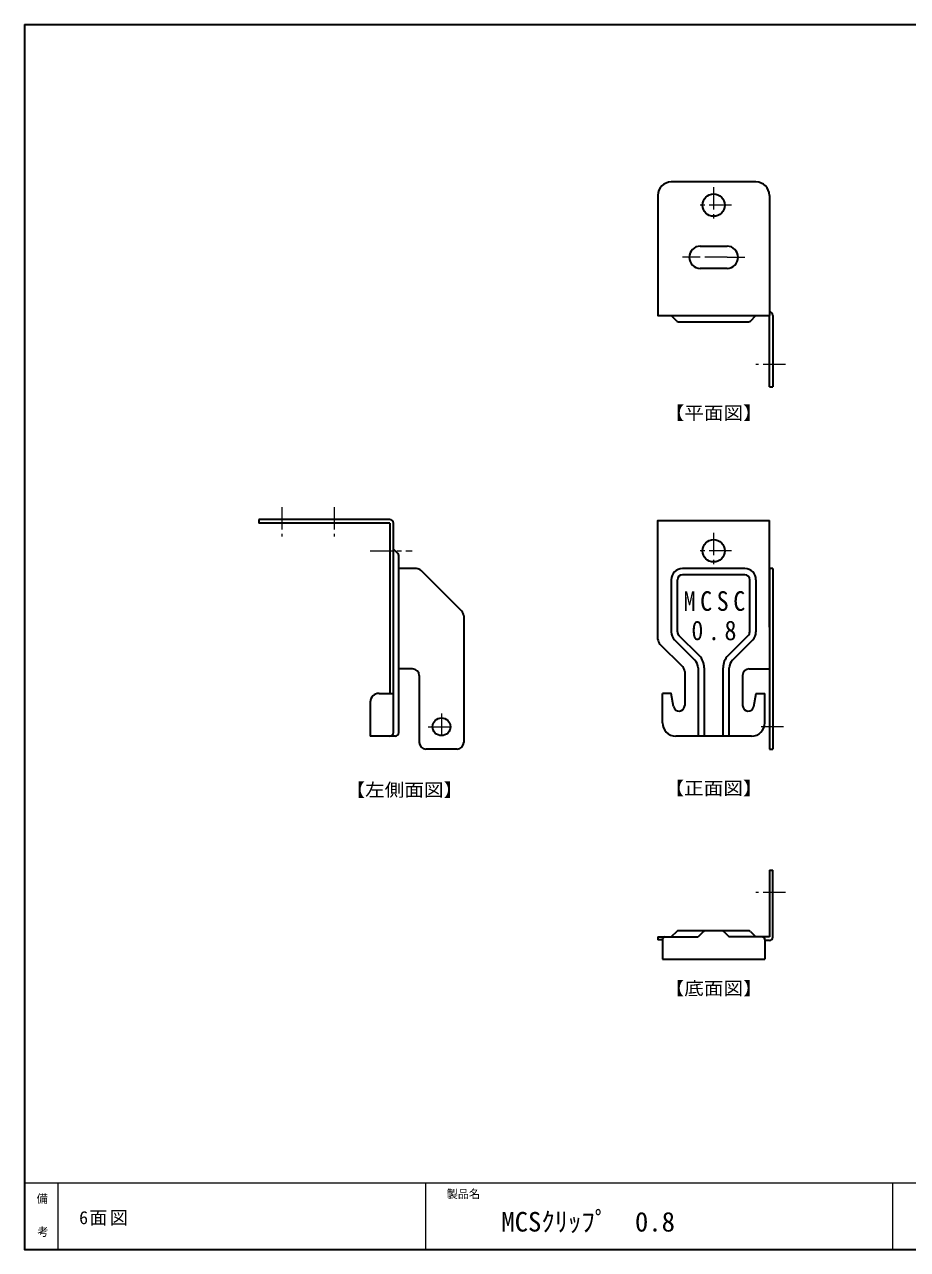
# Model space of a CAD drawing. Units: millimetres on the paper. Extents: x -405 to 411, y -913 to 286.
# Drawn here: x -399.1 to -200.9, y -615.7 to -340.7 of the extents above; entities that cross this region are included whole.
import ezdxf
from ezdxf.enums import TextEntityAlignment as Align

# ---------------------------------------------------------------- set-up
doc = ezdxf.new("R2010")
doc.units = ezdxf.units.MM
doc.linetypes.add('CHAIN1', pattern=[8, 5, -1, 1, -1])
for name, color, linetype, lineweight in [('0-1_本体', 7, 'Continuous', 35), ('0-8_寸法線', 4, 'Continuous', 18), ('F-0_枠図面', 4, 'Continuous', 18), ('F-2_文字1', 4, 'Continuous', 18)]:
    doc.layers.add(name, color=color, linetype=linetype, lineweight=lineweight)
doc.layers.add('0-5_刻印', color=3, linetype='Continuous')
doc.layers.add('F-3_文字2', color=7, linetype='Continuous')
doc.styles.add('ＭＳ ゴシック', font='')
doc.styles.get('ＭＳ ゴシック').set_extended_font_data('MS Gothic')

msp = doc.modelspace()

# ---------------------------------------------------------------- linework, layer by layer
at = {"layer": '0-1_本体'}
for p, q in [((-234.932, -376.08), (-253.932, -376.08)), ((-231.932, -379.08), (-231.932, -406.08)), ((-247.432, -390.48), (-241.432, -390.48)), ((-241.432, -395.48), (-247.432, -395.48)), ((-252.707, -407.304), (-253.932, -406.08)), ((-236.156, -407.304), (-234.932, -406.08)), ((-231.932, -422.08), (-231.932, -406.08)), ((-231.132, -406.08), (-231.132, -422.08)), ((-252.283, -407.48), (-236.58, -407.48)), ((-231.932, -422.08), (-231.132, -422.08)), ((-346.504, -451.878), (-346.504, -452.678)), ((-317.104, -451.878), (-346.504, -451.878)), ((-317.104, -452.678), (-346.504, -452.678)), ((-317.104, -452.678), (-317.104, -490.878)), ((-316.304, -499.678), (-316.304, -452.678)), ((-248.432, -452.078), (-241.932, -452.078)), ((-231.932, -476.035), (-231.932, -452.078)), ((-315.28, -459.502), (-316.304, -458.478)), ((-315.104, -499.678), (-315.104, -459.926)), ((-311.125, -462.878), (-315.104, -462.878)), ((-300.943, -472.438), (-310.065, -463.317)), ((-237.432, -462.878), (-251.432, -462.878)), ((-237.432, -464.278), (-251.432, -464.278)), ((-231.932, -462.678), (-231.932, -503.378)), ((-231.132, -462.878), (-231.932, -462.878)), ((-231.132, -462.878), (-231.132, -503.378)), ((-253.932, -465.378), (-253.932, -477.1)), ((-252.532, -477.1), (-252.532, -465.378)), ((-236.332, -477.1), (-236.332, -465.378)), ((-234.932, -465.378), (-234.932, -477.1)), ((-300.504, -473.499), (-300.504, -501.878)), ((-247.674, -482.413), (-252.209, -477.877)), ((-241.189, -482.413), (-236.654, -477.877)), ((-251.371, -484.938), (-256.492, -479.817)), ((-248.664, -483.403), (-253.199, -478.867)), ((-240.199, -483.403), (-235.664, -478.867)), ((-312.004, -485.378), (-315.104, -485.378)), ((-250.932, -485.999), (-250.932, -493.378)), ((-247.932, -485.171), (-247.932, -500.478)), ((-246.532, -485.171), (-246.532, -500.478)), ((-242.332, -500.478), (-242.332, -485.171)), ((-240.932, -500.478), (-240.932, -485.171)), ((-236.432, -485.378), (-231.932, -485.378)), ((-310.504, -486.878), (-310.504, -501.878)), ((-237.932, -486.878), (-237.932, -493.378)), ((-319.504, -490.878), (-316.304, -490.878)), ((-255.932, -497.478), (-255.932, -490.878)), ((-232.932, -497.478), (-232.932, -490.878)), ((-321.504, -492.878), (-321.504, -500.478)), ((-250.932, -493.378), (-250.932, -493.628)), ((-237.932, -493.378), (-237.932, -493.628)), ((-315.904, -500.478), (-321.504, -500.478)), ((-235.932, -500.478), (-252.932, -500.478)), ((-302.004, -503.378), (-309.004, -503.378)), ((-231.932, -503.378), (-231.132, -503.378)), ((-231.932, -530.575), (-231.932, -545.575)), ((-231.932, -530.575), (-231.132, -530.575)), ((-231.132, -545.575), (-231.132, -530.575)), ((-252.707, -544.351), (-253.932, -545.575)), ((-236.58, -544.175), (-252.283, -544.175)), ((-246.707, -544.351), (-247.932, -545.575)), ((-242.156, -544.351), (-240.932, -545.575)), ((-236.156, -544.351), (-234.932, -545.575)), ((-256.932, -545.575), (-256.932, -546.175)), ((-256.932, -545.575), (-247.932, -545.575)), ((-255.932, -546.175), (-256.932, -546.175)), ((-255.932, -546.175), (-255.932, -550.575)), ((-231.932, -545.575), (-240.932, -545.575)), ((-232.932, -546.175), (-232.932, -550.575)), ((-231.932, -546.375), (-232.932, -546.375)), ((-255.932, -550.575), (-232.932, -550.575))]:
    msp.add_line(p, q, dxfattribs=at)
at = {"layer": '0-1_本体', "color": 4, "linetype": 'CHAIN1', "lineweight": 18}
for p, q in [((-244.432, -377.28), (-244.432, -385.28)), ((-240.432, -381.28), (-248.432, -381.28)), ((-247.432, -392.98), (-251.432, -392.98)), ((-241.432, -392.98), (-247.432, -392.98)), ((-241.432, -392.98), (-237.432, -392.98)), ((-228.332, -417.08), (-234.932, -417.08)), ((-341.304, -449.078), (-341.304, -455.678)), ((-329.604, -449.078), (-329.604, -455.678)), ((-244.432, -454.878), (-244.432, -462.878)), ((-321.504, -458.878), (-312.104, -458.878)), ((-240.432, -458.878), (-248.432, -458.878)), ((-305.504, -495.378), (-305.504, -501.378)), ((-308.504, -498.378), (-302.504, -498.378)), ((-228.782, -498.378), (-234.482, -498.378)), ((-228.332, -535.575), (-234.932, -535.575))]:
    msp.add_line(p, q, dxfattribs=at)
at = {"layer": '0-1_本体'}
for points in [[(-256.932, -379.08), (-256.932, -406.08), (-231.932, -406.08)], [(-256.932, -478.756), (-256.932, -452.078), (-231.932, -452.078)], [(-253.413, -493.845), (-253.936, -490.878), (-255.932, -490.878)], [(-235.451, -493.845), (-234.927, -490.878), (-232.932, -490.878)]]:
    msp.add_lwpolyline(points, dxfattribs=at)
for centre, radius in [((-244.432, -381.28), 2.5), ((-244.432, -458.878), 2.5), ((-305.504, -498.378), 2)]:
    msp.add_circle(centre, radius, dxfattribs=at)
for centre, radius, start, end in [((-253.932, -379.08), 3, 90, 180), ((-234.932, -379.08), 3, 0, 90), ((-247.432, -392.98), 2.5, 90, 270), ((-241.432, -392.98), 2.5, 270, 90), ((-231.932, -406.08), 0.8, 0, 90), ((-252.283, -406.88), 0.6, 225, 270), ((-236.58, -406.88), 0.6, 270, 315), ((-317.104, -452.678), 0.8, 360, 90), ((-315.704, -459.926), 0.6, 0, 45), ((-311.125, -464.378), 1.5, 45, 90), ((-251.432, -465.378), 2.5, 90, 180), ((-251.432, -465.378), 1.1, 90, 180), ((-237.432, -465.378), 2.5, 0, 90), ((-237.432, -465.378), 1.1, 0, 90), ((-302.004, -473.499), 1.5, 0, 45), ((-251.432, -477.1), 2.5, 180, 225), ((-251.432, -477.1), 1.1, 180, 225), ((-237.432, -477.1), 1.1, 315, 0), ((-237.432, -477.1), 2.5, 315, 0), ((-255.432, -478.756), 1.5, 180, 225), ((-250.432, -485.171), 2.5, 0, 45), ((-250.432, -485.171), 3.9, 0, 45), ((-238.432, -485.171), 3.9, 135, 180), ((-238.432, -485.171), 2.5, 135, 180), ((-312.004, -486.878), 1.5, 0, 90), ((-252.432, -485.999), 1.5, 0, 45), ((-236.432, -486.878), 1.5, 90, 180), ((-319.504, -492.878), 2, 90, 180), ((-252.182, -493.628), 1.25, 190, 0), ((-236.682, -493.628), 1.25, 180, 350), ((-252.932, -497.478), 3, 180, 270), ((-235.932, -497.478), 3, 270, 0), ((-317.104, -499.678), 0.8, 270, 0), ((-315.904, -499.678), 0.8, 270, 0), ((-309.004, -501.878), 1.5, 180, 270), ((-302.004, -501.878), 1.5, 270, 0), ((-252.283, -544.775), 0.6, 90, 135), ((-246.283, -544.775), 0.6, 90, 135), ((-242.58, -544.775), 0.6, 45, 90), ((-236.58, -544.775), 0.6, 45, 90), ((-255.332, -546.175), 0.6, 90, 180), ((-233.532, -546.175), 0.6, 0, 90), ((-231.932, -545.575), 0.8, 270, 0)]:
    msp.add_arc(centre, radius, start, end, dxfattribs=at)
at = {"layer": 'F-0_枠図面', "color": 7, "lineweight": 35}
msp.add_line((-399.069, -340.729), (-9.569, -340.729), dxfattribs=at)
at = {"layer": 'F-0_枠図面'}
for p, q in [((-399.069, -600.729), (-9.569, -600.729)), ((-391.569, -600.729), (-391.569, -615.729)), ((-309.069, -600.729), (-309.069, -615.729)), ((-204.319, -600.729), (-204.319, -615.729))]:
    msp.add_line(p, q, dxfattribs=at)
at = {"layer": 'F-0_枠図面', "color": 7, "lineweight": 35}
msp.add_lwpolyline([(-399.069, -340.729), (-399.069, -615.729), (-9.569, -615.729)], dxfattribs=at)

# ---------------------------------------------------------------- texts
at = {"layer": '0-5_刻印', "char_height": 4.399, "attachment_point": 7, "style": 'ＭＳ ゴシック'}
for s, insert in [('\\T1.38;\\W0.9;MCSC', (-251.182, -472.429)), ('\\T1.38;\\W0.9;0.8', (-249.432, -479.02))]:
    msp.add_mtext(s, dxfattribs=dict(at, insert=insert))
at = {"layer": '0-8_寸法線', "color": 7, "style": 'ＭＳ ゴシック', "width": 1.1}
for s, p in [('【平面図】', (-255.422, -430.279)), ('【左側面図】', (-327.045, -514.893)), ('【正面図】', (-255.457, -514.529)), ('【底面図】', (-255.433, -559.464))]:
    msp.add_text(s, height=2.933, dxfattribs=at).set_placement(p, align=Align.BOTTOM_LEFT)
at = {"layer": 'F-2_文字1', "color": 7, "style": 'ＭＳ ゴシック'}
for s, p in [('製品名', (-304.342, -604.731)), ('備', (-396.358, -605.816)), ('考', (-396.179, -613.239))]:
    msp.add_text(s, height=1.833, dxfattribs=at).set_placement(p, align=Align.BOTTOM_LEFT)
at = {"layer": 'F-3_文字2', "style": 'ＭＳ ゴシック'}
msp.add_text('MCSｸﾘｯﾌﾟ\u30000.8', height=4.399, dxfattribs=at).set_placement((-292.068, -613.02), align=Align.BOTTOM_LEFT)
at = {"layer": 'F-3_文字2', "insert": (-386.805, -610.361), "char_height": 2.933, "attachment_point": 7, "style": 'ＭＳ ゴシック'}
msp.add_mtext('\\T1.15;6面図', dxfattribs=at)

doc.saveas('drawing.dxf')
